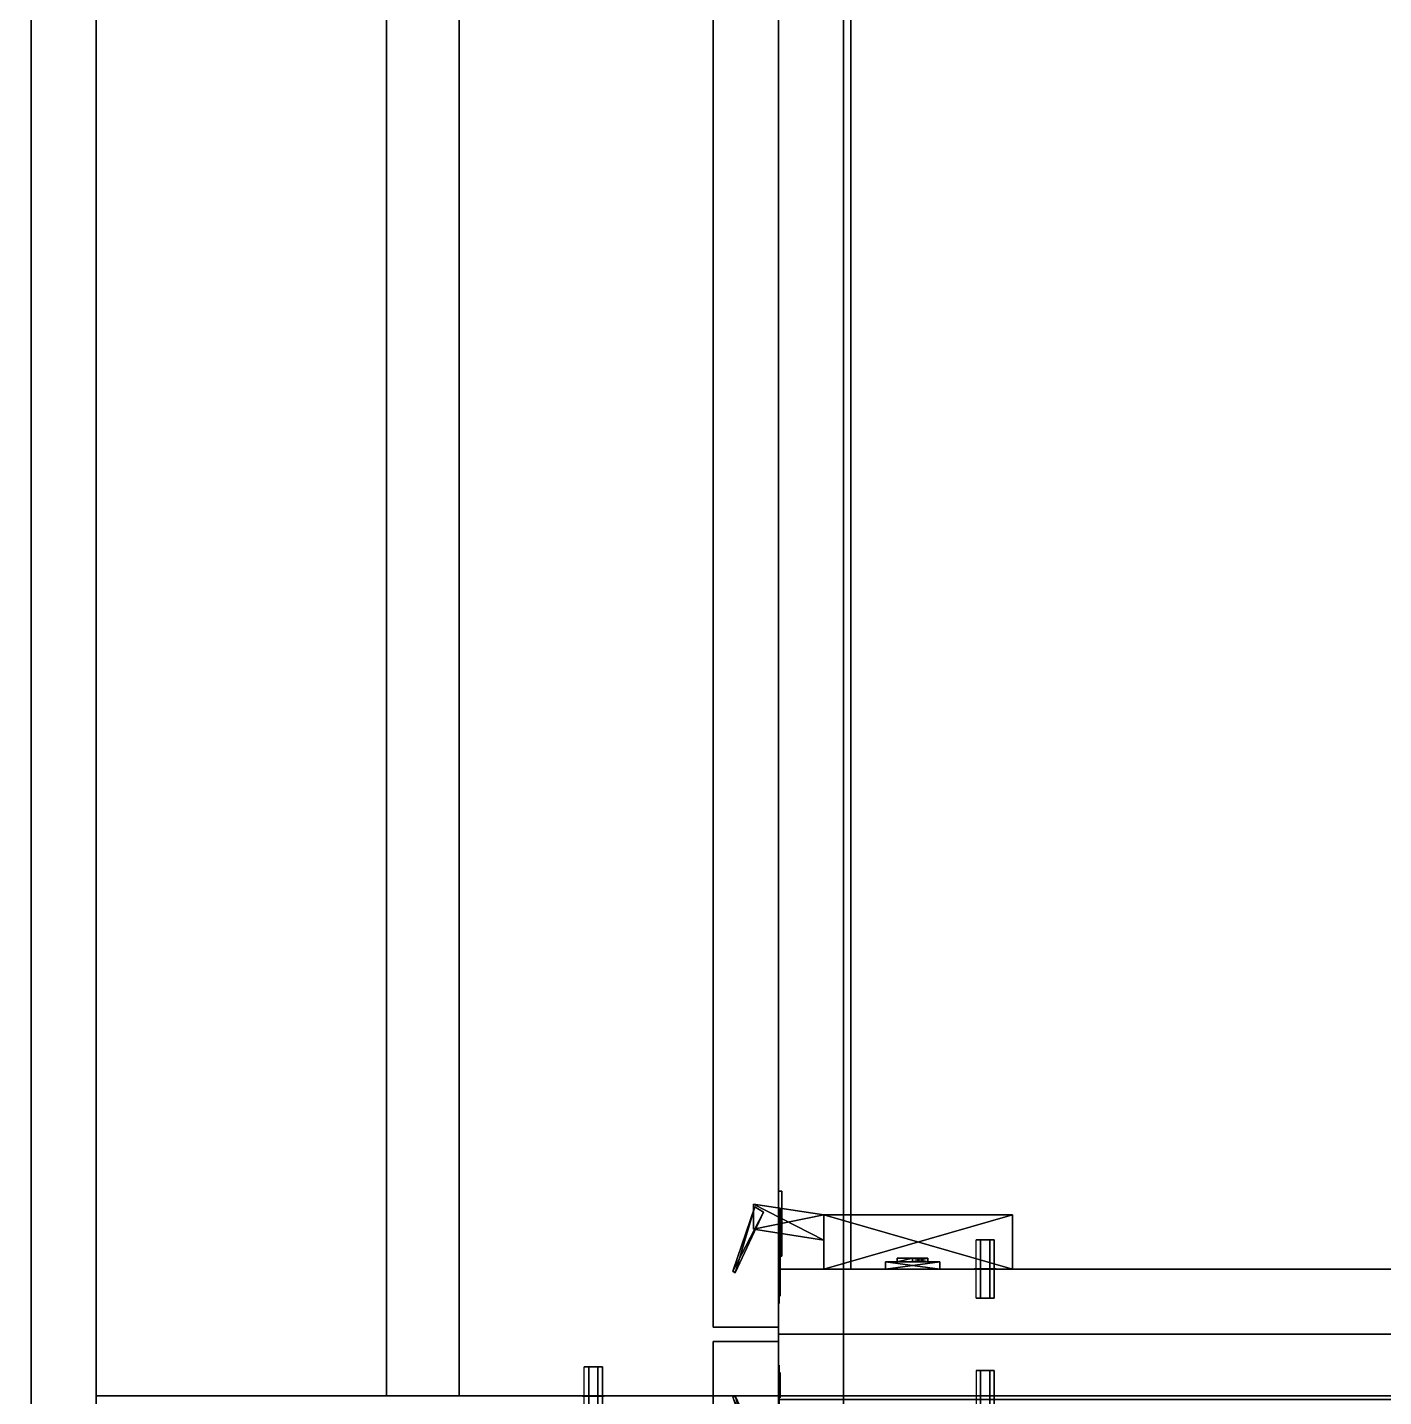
# Model space of a CAD drawing. Extents: x 0 to 4068, y -150 to 4325.
# Drawn here: x 1596 to 1969.8, y 3030.3 to 3407.7 of the extents above; entities that cross this region are included whole.
import ezdxf

# ---------------------------------------------------------------- set-up
doc = ezdxf.new("R2010")
doc.units = 0
for name, color, linetype in [('LAYER0', 7, 'CONTINUOUS'), ('LAYER630', 7, 'CONTINUOUS'), ('LAYER633', 7, 'CONTINUOUS'), ('LAYER643', 7, 'CONTINUOUS'), ('LAYER650', 253, 'CONTINUOUS'), ('LAYER651', 7, 'CONTINUOUS'), ('LAYER654', 254, 'CONTINUOUS'), ('LAYER668', 253, 'CONTINUOUS'), ('LAYER687', 254, 'CONTINUOUS'), ('LAYER691', 28, 'CONTINUOUS'), ('LAYER692', 253, 'CONTINUOUS'), ('LAYER693', 28, 'CONTINUOUS'), ('LAYER694', 253, 'CONTINUOUS'), ('LAYER695', 253, 'CONTINUOUS'), ('LAYER710', 7, 'CONTINUOUS'), ('LAYER711', 253, 'CONTINUOUS'), ('LAYER714', 253, 'CONTINUOUS'), ('LAYER723', 7, 'CONTINUOUS'), ('LAYER726', 254, 'CONTINUOUS'), ('LAYER733', 28, 'CONTINUOUS'), ('LAYER734', 253, 'CONTINUOUS'), ('LAYER735', 28, 'CONTINUOUS'), ('LAYER736', 253, 'CONTINUOUS'), ('LAYER737', 253, 'CONTINUOUS'), ('LAYER785', 253, 'CONTINUOUS'), ('LAYER821', 19, 'CONTINUOUS')]:
    doc.layers.add(name, color=color, linetype=linetype)

msp = doc.modelspace()

# ---------------------------------------------------------------- linework, layer by layer
at = {"layer": 'LAYER0', "invisible_edges": 1}
for points in [[(4068, 4325, -5), (0, -150, -5), (0, 4325, -5), (4068, 4325, -5)], [(0, -150, -5), (4068, 4325, -5), (4068, -150, -5), (0, -150, -5)], [(4068, -150), (0, 4325), (0, -150), (4068, -150)], [(0, 4325), (4068, -150), (4068, 4325), (0, 4325)]]:
    msp.add_3dface(points, dxfattribs=at)
at = {"layer": 'LAYER630', "invisible_edges": 1}
for points in [[(2133, 3030.5, 149), (1615, 4107, 149), (2133, 4107, 149), (2133, 3030.5, 149)], [(1615, 4107, 149), (2133, 3030.5, 149), (1615, 3030.5, 149), (1615, 4107, 149)], [(1615, 3030.5, 167), (1615, 4107, 149), (1615, 3030.5, 149), (1615, 3030.5, 167)], [(1615, 4107, 149), (1615, 3030.5, 167), (1615, 4107, 167), (1615, 4107, 149)], [(1615, 3030.5, 167), (2133, 4107, 167), (1615, 4107, 167), (1615, 3030.5, 167)], [(2133, 4107, 167), (1615, 3030.5, 167), (2133, 3030.5, 167), (2133, 4107, 167)], [(2133, 3030.5, 149), (1615, 3030.5, 167), (1615, 3030.5, 149), (2133, 3030.5, 149)], [(1615, 3030.5, 167), (2133, 3030.5, 149), (2133, 3030.5, 167), (1615, 3030.5, 167)]]:
    msp.add_3dface(points, dxfattribs=at)
at = {"layer": 'LAYER633', "invisible_edges": 1}
for points in [[(2133, 3030.5, 148), (1615, 3030.5, 868), (2133, 3030.5, 868), (2133, 3030.5, 148)], [(1615, 3030.5, 868), (2133, 3030.5, 148), (1615, 3030.5, 148), (1615, 3030.5, 868)], [(2133, 3030.5, 148), (1615, 3012.5, 148), (1615, 3030.5, 148), (2133, 3030.5, 148)], [(1615, 3012.5, 148), (2133, 3030.5, 148), (2133, 3012.5, 148), (1615, 3012.5, 148)], [(1615, 3012.5, 148), (1615, 3030.5, 868), (1615, 3030.5, 148), (1615, 3012.5, 148)], [(1615, 3030.5, 868), (1615, 3012.5, 148), (1615, 3012.5, 868), (1615, 3030.5, 868)], [(2133, 3012.5, 868), (1615, 3030.5, 868), (1615, 3012.5, 868), (2133, 3012.5, 868)], [(1615, 3030.5, 868), (2133, 3012.5, 868), (2133, 3030.5, 868), (1615, 3030.5, 868)]]:
    msp.add_3dface(points, dxfattribs=at)
at = {"layer": 'LAYER643', "invisible_edges": 1}
for points in [[(1695, 3030.5, 849.5), (1615, 4107, 849.5), (1695, 4107, 849.5), (1695, 3030.5, 849.5)], [(1615, 4107, 849.5), (1695, 3030.5, 849.5), (1615, 3030.5, 849.5), (1615, 4107, 849.5)], [(1615, 3030.5, 867.5), (1615, 4107, 849.5), (1615, 3030.5, 849.5), (1615, 3030.5, 867.5)], [(1615, 4107, 849.5), (1615, 3030.5, 867.5), (1615, 4107, 867.5), (1615, 4107, 849.5)], [(1615, 3030.5, 867.5), (1695, 4107, 867.5), (1615, 4107, 867.5), (1615, 3030.5, 867.5)], [(1695, 4107, 867.5), (1615, 3030.5, 867.5), (1695, 3030.5, 867.5), (1695, 4107, 867.5)], [(1695, 4107, 867.5), (1695, 3030.5, 849.5), (1695, 4107, 849.5), (1695, 4107, 867.5)], [(1695, 3030.5, 849.5), (1695, 4107, 867.5), (1695, 3030.5, 867.5), (1695, 3030.5, 849.5)], [(1695, 3030.5, 849.5), (1615, 3030.5, 867.5), (1615, 3030.5, 849.5), (1695, 3030.5, 849.5)], [(1615, 3030.5, 867.5), (1695, 3030.5, 849.5), (1695, 3030.5, 867.5), (1615, 3030.5, 867.5)]]:
    msp.add_3dface(points, dxfattribs=at)
at = {"layer": 'LAYER650', "invisible_edges": 1}
for points in [[(1615, 3014.5, 151), (1597, 3453, 151), (1615, 3453, 151), (1615, 3014.5, 151)], [(1597, 3453, 151), (1615, 3014.5, 151), (1597, 3014.5, 151), (1597, 3453, 151)], [(1597, 3014.5, 865), (1615, 3453, 865), (1597, 3453, 865), (1597, 3014.5, 865)], [(1615, 3453, 865), (1597, 3014.5, 865), (1615, 3014.5, 865), (1615, 3453, 865)], [(1597, 3453, 151), (1597, 3014.5, 865), (1597, 3453, 865), (1597, 3453, 151)], [(1597, 3014.5, 865), (1597, 3453, 151), (1597, 3014.5, 151), (1597, 3014.5, 865)], [(1615, 3014.5, 151), (1615, 3453, 865), (1615, 3014.5, 865), (1615, 3014.5, 151)], [(1615, 3453, 865), (1615, 3014.5, 151), (1615, 3453, 151), (1615, 3453, 865)]]:
    msp.add_3dface(points, dxfattribs=at)
at = {"layer": 'LAYER651', "invisible_edges": 1}
for points in [[(2108.4, 3030.5, 499), (1715, 4107, 499), (2108.4, 4107, 499), (2108.4, 3030.5, 499)], [(1715, 4107, 499), (2108.4, 3030.5, 499), (1715, 3030.5, 499), (1715, 4107, 499)], [(1715, 3030.5, 517), (1715, 4107, 499), (1715, 3030.5, 499), (1715, 3030.5, 517)], [(1715, 4107, 499), (1715, 3030.5, 517), (1715, 4107, 517), (1715, 4107, 499)], [(1715, 3030.5, 517), (2108.4, 4107, 517), (1715, 4107, 517), (1715, 3030.5, 517)], [(2108.4, 4107, 517), (1715, 3030.5, 517), (2108.4, 3030.5, 517), (2108.4, 4107, 517)], [(2108.4, 3030.5, 499), (1715, 3030.5, 517), (1715, 3030.5, 499), (2108.4, 3030.5, 499)], [(1715, 3030.5, 517), (2108.4, 3030.5, 499), (2108.4, 3030.5, 517), (1715, 3030.5, 517)]]:
    msp.add_3dface(points, dxfattribs=at)
at = {"layer": 'LAYER654'}
for points in [[(1749.5, 3038.5, 496.5), (1754.5, 3038.5, 496.5), (1753.25, 3038.5, 498.665), (1750.75, 3038.5, 498.665)], [(1749.5, 3038.5, 496.5), (1750.75, 3038.5, 494.3349), (1753.25, 3038.5, 494.3349), (1754.5, 3038.5, 496.5)], [(1755, 3030.55, 496.5), (1749, 3030.55, 496.5), (1750.5, 3030.55, 499.0981), (1753.5, 3030.55, 499.0981)], [(1755, 3030.55, 496.5), (1749, 3030.55, 496.5), (1750.5, 3030.55, 493.9019), (1753.5, 3030.55, 493.9019)], [(1755, 3030.45, 496.5), (1749, 3030.45, 496.5), (1750.5, 3030.45, 499.0981), (1753.5, 3030.45, 499.0981)], [(1755, 3030.45, 496.5), (1749, 3030.45, 496.5), (1750.5, 3030.45, 493.9019), (1753.5, 3030.45, 493.9019)]]:
    msp.add_3dface(points, dxfattribs=at)
at = {"layer": 'LAYER668', "invisible_edges": 1}
for points in [[(2153, 3047.5, 1700), (1803, 3029.5, 1700), (1803, 3047.5, 1700), (2153, 3047.5, 1700)], [(1803, 3029.5, 1700), (2153, 3047.5, 1700), (2153, 3029.5, 1700), (1803, 3029.5, 1700)], [(1803, 3047.5, 2360), (1803, 3029.5, 1700), (1803, 3029.5, 2360), (1803, 3047.5, 2360)], [(1803, 3029.5, 1700), (1803, 3047.5, 2360), (1803, 3047.5, 1700), (1803, 3029.5, 1700)], [(2153, 3029.5, 2360), (1803, 3047.5, 2360), (1803, 3029.5, 2360), (2153, 3029.5, 2360)], [(1803, 3047.5, 2360), (2153, 3029.5, 2360), (2153, 3047.5, 2360), (1803, 3047.5, 2360)], [(1803, 3047.5, 2360), (2153, 3047.5, 1700), (1803, 3047.5, 1700), (1803, 3047.5, 2360)], [(2153, 3047.5, 1700), (1803, 3047.5, 2360), (2153, 3047.5, 2360), (2153, 3047.5, 1700)]]:
    msp.add_3dface(points, dxfattribs=at)
at = {"layer": 'LAYER687'}
for points in [[(1857.5, 3037.5, 2018.5), (1862.5, 3037.5, 2018.5), (1861.25, 3037.5, 2020.665), (1858.75, 3037.5, 2020.665)], [(1857.5, 3037.5, 2018.5), (1858.75, 3037.5, 2016.335), (1861.25, 3037.5, 2016.335), (1862.5, 3037.5, 2018.5)]]:
    msp.add_3dface(points, dxfattribs=at)
at = {"layer": 'LAYER691'}
for points, invisible_edges in [([(1803.25, 3038.01, 1798.025), (1803.25, 3039, 1803), (1803.25, 3037, 1803), (1803.25, 3037, 1797.5)], 10), ([(1803.25, 3039, 1803), (1803.25, 3038.01, 1807.975), (1803.25, 3037, 1808.5), (1803.25, 3037, 1803)], 10), ([(1803.25, 3035.192, 1793.808), (1803.25, 3038.01, 1798.025), (1803.25, 3037, 1797.5), (1803.25, 3033.5, 1797.5)], 10), ([(1803.25, 3038.01, 1807.975), (1803.25, 3035.192, 1812.192), (1803.25, 3033.5, 1808.5), (1803.25, 3037, 1808.5)], 10), ([(1803.25, 3030.975, 1790.99), (1803.25, 3035.192, 1793.808), (1803.25, 3033.5, 1797.5), (1803.25, 3030, 1797.5)], 10), ([(1803.25, 3035.192, 1812.192), (1803.25, 3030.975, 1815.01), (1803.25, 3030, 1808.5), (1803.25, 3033.5, 1808.5)], 10), ([(1803.5, 3037, 1808.5), (1803.5, 3037, 1797.5), (1803.5, 3030, 1797.5), (1803.5, 3030.209, 1808.317)], 4), ([(1803.25, 3026, 1790), (1803.25, 3030.975, 1790.99), (1803.25, 3030, 1797.5), (1803.25, 3026, 1794)], 2), ([(1803.25, 3030.975, 1815.01), (1803.25, 3026, 1816), (1803.25, 3026, 1812), (1803.25, 3030, 1808.5)], 8)]:
    msp.add_3dface(points, dxfattribs=dict(at, invisible_edges=invisible_edges))
at = {"layer": 'LAYER692'}
for points in [[(1798.925, 3013.808, 1797.348), (1790.5, 3030.091, 1797.348), (1791.077, 3030.582, 1797.348), (1798.925, 3013.808, 1797.348)], [(1790.5, 3030.091, 1808.652), (1796.544, 3012.318, 1808.652), (1791.077, 3030.582, 1808.652), (1790.5, 3030.091, 1808.652)], [(1791.077, 3030.582, 1808.652), (1796.544, 3012.318, 1808.652), (1798.925, 3013.808, 1808.652), (1791.077, 3030.582, 1808.652)]]:
    msp.add_3dface(points, dxfattribs=at)
at = {"layer": 'LAYER693'}
for points, invisible_edges in [([(1803.25, 3038.01, 2252.025), (1803.25, 3039, 2257), (1803.25, 3037, 2257), (1803.25, 3037, 2251.5)], 10), ([(1803.25, 3039, 2257), (1803.25, 3038.01, 2261.975), (1803.25, 3037, 2262.5), (1803.25, 3037, 2257)], 10), ([(1803.25, 3035.192, 2247.808), (1803.25, 3038.01, 2252.025), (1803.25, 3037, 2251.5), (1803.25, 3033.5, 2251.5)], 10), ([(1803.25, 3038.01, 2261.975), (1803.25, 3035.192, 2266.192), (1803.25, 3033.5, 2262.5), (1803.25, 3037, 2262.5)], 10), ([(1803.25, 3030.975, 2244.99), (1803.25, 3035.192, 2247.808), (1803.25, 3033.5, 2251.5), (1803.25, 3030, 2251.5)], 10), ([(1803.25, 3035.192, 2266.192), (1803.25, 3030.975, 2269.01), (1803.25, 3030, 2262.5), (1803.25, 3033.5, 2262.5)], 10), ([(1803.5, 3037, 2262.5), (1803.5, 3037, 2251.5), (1803.5, 3030, 2251.5), (1803.5, 3030.209, 2262.317)], 4), ([(1803.25, 3026, 2244), (1803.25, 3030.975, 2244.99), (1803.25, 3030, 2251.5), (1803.25, 3026, 2248)], 2), ([(1803.25, 3030.975, 2269.01), (1803.25, 3026, 2270), (1803.25, 3026, 2266), (1803.25, 3030, 2262.5)], 8)]:
    msp.add_3dface(points, dxfattribs=dict(at, invisible_edges=invisible_edges))
at = {"layer": 'LAYER694'}
for points in [[(1798.925, 3013.808, 2251.348), (1790.5, 3030.091, 2251.348), (1791.077, 3030.582, 2251.348), (1798.925, 3013.808, 2251.348)], [(1790.5, 3030.091, 2262.652), (1796.544, 3012.318, 2262.652), (1791.077, 3030.582, 2262.652), (1790.5, 3030.091, 2262.652)], [(1791.077, 3030.582, 2262.652), (1796.544, 3012.318, 2262.652), (1798.925, 3013.808, 2262.652), (1791.077, 3030.582, 2262.652)]]:
    msp.add_3dface(points, dxfattribs=at)
at = {"layer": 'LAYER695', "invisible_edges": 1}
for points in [[(1803, 2624, 1703), (1785, 3045.5, 1703), (1803, 3045.5, 1703), (1803, 2624, 1703)], [(1785, 3045.5, 1703), (1803, 2624, 1703), (1785, 2624, 1703), (1785, 3045.5, 1703)], [(1785, 3045.5, 1703), (1803, 3045.5, 2357), (1803, 3045.5, 1703), (1785, 3045.5, 1703)], [(1803, 3045.5, 2357), (1785, 3045.5, 1703), (1785, 3045.5, 2357), (1803, 3045.5, 2357)], [(1785, 2624, 2357), (1803, 3045.5, 2357), (1785, 3045.5, 2357), (1785, 2624, 2357)], [(1803, 3045.5, 2357), (1785, 2624, 2357), (1803, 2624, 2357), (1803, 3045.5, 2357)], [(1785, 3045.5, 1703), (1785, 2624, 2357), (1785, 3045.5, 2357), (1785, 3045.5, 1703)], [(1785, 2624, 2357), (1785, 3045.5, 1703), (1785, 2624, 1703), (1785, 2624, 2357)], [(1803, 2624, 1703), (1803, 3045.5, 2357), (1803, 2624, 2357), (1803, 2624, 1703)], [(1803, 3045.5, 2357), (1803, 2624, 1703), (1803, 3045.5, 1703), (1803, 3045.5, 2357)]]:
    msp.add_3dface(points, dxfattribs=at)
at = {"layer": 'LAYER710', "invisible_edges": 1}
for points in [[(2153, 3779.5, 2359), (1803, 3065.5, 2359), (2153, 3065.5, 2359), (2153, 3779.5, 2359)], [(1803, 3065.5, 2359), (2153, 3779.5, 2359), (1803, 3779.5, 2359), (1803, 3065.5, 2359)], [(1803, 3779.5, 2341), (1803, 3065.5, 2359), (1803, 3779.5, 2359), (1803, 3779.5, 2341)], [(1803, 3065.5, 2359), (1803, 3779.5, 2341), (1803, 3065.5, 2341), (1803, 3065.5, 2359)], [(1803, 3779.5, 2341), (2153, 3065.5, 2341), (1803, 3065.5, 2341), (1803, 3779.5, 2341)], [(2153, 3065.5, 2341), (1803, 3779.5, 2341), (2153, 3779.5, 2341), (2153, 3065.5, 2341)], [(2153, 3065.5, 2341), (1803, 3065.5, 2359), (1803, 3065.5, 2341), (2153, 3065.5, 2341)], [(1803, 3065.5, 2359), (2153, 3065.5, 2341), (2153, 3065.5, 2359), (1803, 3065.5, 2359)]]:
    msp.add_3dface(points, dxfattribs=at)
at = {"layer": 'LAYER711', "invisible_edges": 1}
for points in [[(2153, 3065.5, 1701), (1803, 3779.5, 1701), (2153, 3779.5, 1701), (2153, 3065.5, 1701)], [(1803, 3779.5, 1701), (2153, 3065.5, 1701), (1803, 3065.5, 1701), (1803, 3779.5, 1701)], [(1803, 3065.5, 1719), (1803, 3779.5, 1701), (1803, 3065.5, 1701), (1803, 3065.5, 1719)], [(1803, 3779.5, 1701), (1803, 3065.5, 1719), (1803, 3779.5, 1719), (1803, 3779.5, 1701)], [(1803, 3065.5, 1719), (2153, 3779.5, 1719), (1803, 3779.5, 1719), (1803, 3065.5, 1719)], [(2153, 3779.5, 1719), (1803, 3065.5, 1719), (2153, 3065.5, 1719), (2153, 3779.5, 1719)], [(2153, 3065.5, 1701), (1803, 3065.5, 1719), (1803, 3065.5, 1701), (2153, 3065.5, 1701)], [(1803, 3065.5, 1719), (2153, 3065.5, 1701), (2153, 3065.5, 1719), (1803, 3065.5, 1719)]]:
    msp.add_3dface(points, dxfattribs=at)
at = {"layer": 'LAYER714', "invisible_edges": 1}
for points in [[(2153, 3065.5, 1700), (1803, 3065.5, 2360), (2153, 3065.5, 2360), (2153, 3065.5, 1700)], [(1803, 3065.5, 2360), (2153, 3065.5, 1700), (1803, 3065.5, 1700), (1803, 3065.5, 2360)], [(2153, 3065.5, 1700), (1803, 3047.5, 1700), (1803, 3065.5, 1700), (2153, 3065.5, 1700)], [(1803, 3047.5, 1700), (2153, 3065.5, 1700), (2153, 3047.5, 1700), (1803, 3047.5, 1700)], [(1803, 3047.5, 1700), (1803, 3065.5, 2360), (1803, 3065.5, 1700), (1803, 3047.5, 1700)], [(1803, 3065.5, 2360), (1803, 3047.5, 1700), (1803, 3047.5, 2360), (1803, 3065.5, 2360)], [(2153, 3047.5, 2360), (1803, 3065.5, 2360), (1803, 3047.5, 2360), (2153, 3047.5, 2360)], [(1803, 3065.5, 2360), (2153, 3047.5, 2360), (2153, 3065.5, 2360), (1803, 3065.5, 2360)], [(1803, 3047.5, 1700), (2153, 3047.5, 2360), (1803, 3047.5, 2360), (1803, 3047.5, 1700)], [(2153, 3047.5, 2360), (1803, 3047.5, 1700), (2153, 3047.5, 1700), (2153, 3047.5, 2360)]]:
    msp.add_3dface(points, dxfattribs=at)
at = {"layer": 'LAYER723', "invisible_edges": 1}
for points in [[(2128.4, 3065.5, 2021), (1823, 3779.5, 2021), (2128.4, 3779.5, 2021), (2128.4, 3065.5, 2021)], [(1823, 3779.5, 2021), (2128.4, 3065.5, 2021), (1823, 3065.5, 2021), (1823, 3779.5, 2021)], [(1823, 3065.5, 2039), (1823, 3779.5, 2021), (1823, 3065.5, 2021), (1823, 3065.5, 2039)], [(1823, 3779.5, 2021), (1823, 3065.5, 2039), (1823, 3779.5, 2039), (1823, 3779.5, 2021)], [(1823, 3065.5, 2039), (2128.4, 3779.5, 2039), (1823, 3779.5, 2039), (1823, 3065.5, 2039)], [(2128.4, 3779.5, 2039), (1823, 3065.5, 2039), (2128.4, 3065.5, 2039), (2128.4, 3779.5, 2039)], [(2128.4, 3065.5, 2021), (1823, 3065.5, 2039), (1823, 3065.5, 2021), (2128.4, 3065.5, 2021)], [(1823, 3065.5, 2039), (2128.4, 3065.5, 2021), (2128.4, 3065.5, 2039), (1823, 3065.5, 2039)]]:
    msp.add_3dface(points, dxfattribs=at)
at = {"layer": 'LAYER726'}
for points in [[(1857.5, 3073.5, 2018.5), (1862.5, 3073.5, 2018.5), (1861.25, 3073.5, 2020.665), (1858.75, 3073.5, 2020.665)], [(1857.5, 3073.5, 2018.5), (1858.75, 3073.5, 2016.335), (1861.25, 3073.5, 2016.335), (1862.5, 3073.5, 2018.5)], [(1863, 3065.55, 2018.5), (1857, 3065.55, 2018.5), (1858.5, 3065.55, 2021.098), (1861.5, 3065.55, 2021.098)], [(1863, 3065.55, 2018.5), (1857, 3065.55, 2018.5), (1858.5, 3065.55, 2015.902), (1861.5, 3065.55, 2015.902)], [(1863, 3065.45, 2018.5), (1857, 3065.45, 2018.5), (1858.5, 3065.45, 2021.098), (1861.5, 3065.45, 2021.098)], [(1863, 3065.45, 2018.5), (1857, 3065.45, 2018.5), (1858.5, 3065.45, 2015.902), (1861.5, 3065.45, 2015.902)], [(1857.5, 3057.5, 2018.5), (1862.5, 3057.5, 2018.5), (1861.25, 3057.5, 2020.665), (1858.75, 3057.5, 2020.665)], [(1857.5, 3057.5, 2018.5), (1858.75, 3057.5, 2016.335), (1861.25, 3057.5, 2016.335), (1862.5, 3057.5, 2018.5)]]:
    msp.add_3dface(points, dxfattribs=at)
at = {"layer": 'LAYER733'}
for points in [[(1804, 3087, 1824), (1803, 3087, 1824), (1804, 3087, 1824)], [(1804, 3069, 1782), (1803, 3069, 1782), (1803, 3087, 1782), (1804, 3087, 1782)], [(1803, 3087, 1782), (1803, 3087, 1824), (1804, 3087, 1824), (1804, 3087, 1782)], [(1804, 3069, 1824), (1803, 3069, 1824), (1803, 3087, 1824), (1804, 3087, 1824)], [(1803, 3087, 1782), (1803, 3069, 1782), (1803, 3069, 1824), (1803, 3087, 1824)], [(1804, 3087, 1782), (1804, 3069, 1782), (1804, 3069, 1782), (1804, 3087, 1782)], [(1804, 3087, 1824), (1804, 3069, 1824), (1804, 3069, 1824), (1804, 3087, 1824)], [(1803, 3082, 1794), (1803, 3082, 1812), (1803, 3082, 1794)], [(1804, 3082, 1794), (1803, 3082, 1794), (1803, 3082, 1812), (1804, 3082, 1812)], [(1804, 3082, 1794), (1803, 3082, 1794), (1803, 3069, 1794), (1804, 3069, 1794)], [(1804, 3082, 1812), (1803, 3082, 1812), (1803, 3069, 1812), (1804, 3069, 1812)], [(1803, 3069, 1794), (1803, 3069, 1782), (1803, 3069, 1794)], [(1803, 3069, 1812), (1803, 3069, 1824), (1803, 3069, 1812)], [(1804, 3069, 1794), (1803, 3069, 1794), (1803, 3069, 1782), (1804, 3069, 1782)], [(1804, 3069, 1812), (1803, 3069, 1812), (1803, 3069, 1824), (1804, 3069, 1824)]]:
    msp.add_3dface(points, dxfattribs=at)
for points, invisible_edges in [([(1804, 3087, 1824), (1804, 3087, 1782), (1804, 3082, 1794), (1804, 3082, 1812)], 10), ([(1804, 3087, 1782), (1804, 3082, 1794), (1804, 3069, 1794), (1804, 3069, 1782)], 1), ([(1804, 3087, 1824), (1804, 3082, 1812), (1804, 3069, 1812), (1804, 3069, 1824)], 1), ([(1803.5, 3069, 1812), (1803.5, 3069, 1794), (1803.5, 3082, 1794), (1803.5, 3082, 1812)], 1), ([(1803.25, 3069, 1790), (1803.25, 3064.025, 1790.99), (1803.25, 3065, 1797.5), (1803.25, 3069, 1794)], 2), ([(1803.25, 3064.025, 1815.01), (1803.25, 3069, 1816), (1803.25, 3069, 1812), (1803.25, 3065, 1808.5)], 8), ([(1803.5, 3064.791, 1808.317), (1803.5, 3065, 1797.5), (1803.5, 3069, 1794), (1803.5, 3069, 1812)], 5), ([(1803.25, 3064.025, 1790.99), (1803.25, 3059.808, 1793.808), (1803.25, 3061.5, 1797.5), (1803.25, 3065, 1797.5)], 10), ([(1803.25, 3059.808, 1812.192), (1803.25, 3064.025, 1815.01), (1803.25, 3065, 1808.5), (1803.25, 3061.5, 1808.5)], 10), ([(1803.5, 3058, 1808.5), (1803.5, 3058, 1797.5), (1803.5, 3065, 1797.5), (1803.5, 3064.791, 1808.317)], 4), ([(1803.25, 3059.808, 1793.808), (1803.25, 3056.99, 1798.025), (1803.25, 3058, 1797.5), (1803.25, 3061.5, 1797.5)], 10), ([(1803.25, 3056.99, 1807.975), (1803.25, 3059.808, 1812.192), (1803.25, 3061.5, 1808.5), (1803.25, 3058, 1808.5)], 10), ([(1803.25, 3056.99, 1798.025), (1803.25, 3056, 1803), (1803.25, 3058, 1803), (1803.25, 3058, 1797.5)], 10), ([(1803.25, 3056, 1803), (1803.25, 3056.99, 1807.975), (1803.25, 3058, 1808.5), (1803.25, 3058, 1803)], 10)]:
    msp.add_3dface(points, dxfattribs=dict(at, invisible_edges=invisible_edges))
at = {"layer": 'LAYER734'}
for points in [[(1798.925, 3081.192, 1797.348), (1790.5, 3064.909, 1797.348), (1796.544, 3082.682, 1797.348), (1798.925, 3081.192, 1797.348)], [(1791.077, 3064.418, 1808.652), (1796.544, 3082.682, 1808.652), (1790.5, 3064.909, 1808.652), (1791.077, 3064.418, 1808.652)], [(1790.5, 3064.909, 1797.348), (1790.5, 3064.909, 1808.652), (1796.544, 3082.682, 1797.348), (1790.5, 3064.909, 1797.348)], [(1796.544, 3082.682, 1797.348), (1790.5, 3064.909, 1808.652), (1796.544, 3082.682, 1808.652), (1796.544, 3082.682, 1797.348)], [(1791.077, 3064.418, 1797.348), (1790.5, 3064.909, 1797.348), (1798.925, 3081.192, 1797.348), (1791.077, 3064.418, 1797.348)], [(1798.925, 3081.192, 1808.652), (1796.544, 3082.682, 1808.652), (1791.077, 3064.418, 1808.652), (1798.925, 3081.192, 1808.652)], [(1796.135, 3076.442, 1796.217), (1796.135, 3083.406, 1796.217), (1815.5, 3073.458, 1796.217), (1796.135, 3076.442, 1796.217)], [(1815.5, 3073.458, 1796.217), (1796.135, 3083.406, 1796.217), (1815.5, 3080.421, 1796.217), (1815.5, 3073.458, 1796.217)], [(1796.135, 3076.442, 1809.783), (1815.5, 3080.421, 1809.783), (1796.135, 3083.406, 1809.783), (1796.135, 3076.442, 1809.783)], [(1796.135, 3083.406, 1796.217), (1796.135, 3083.406, 1809.783), (1815.5, 3080.421, 1796.217), (1796.135, 3083.406, 1796.217)], [(1815.5, 3080.421, 1796.217), (1796.135, 3083.406, 1809.783), (1815.5, 3080.421, 1809.783), (1815.5, 3080.421, 1796.217)], [(1815.5, 3073.458, 1809.783), (1815.5, 3080.421, 1809.783), (1796.135, 3076.442, 1809.783), (1815.5, 3073.458, 1809.783)], [(1815.5, 3065.5, 1796.217), (1815.5, 3080.421, 1796.217), (1867.5, 3065.5, 1796.217), (1815.5, 3065.5, 1796.217)], [(1867.5, 3065.5, 1796.217), (1815.5, 3080.421, 1796.217), (1867.5, 3080.421, 1796.217), (1867.5, 3065.5, 1796.217)], [(1867.5, 3065.5, 1809.783), (1867.5, 3080.421, 1809.783), (1815.5, 3065.5, 1809.783), (1867.5, 3065.5, 1809.783)], [(1815.5, 3065.5, 1809.783), (1867.5, 3080.421, 1809.783), (1815.5, 3080.421, 1809.783), (1815.5, 3065.5, 1809.783)], [(1815.5, 3080.421, 1796.217), (1815.5, 3080.421, 1809.783), (1867.5, 3080.421, 1796.217), (1815.5, 3080.421, 1796.217)], [(1867.5, 3080.421, 1796.217), (1815.5, 3080.421, 1809.783), (1867.5, 3080.421, 1809.783), (1867.5, 3080.421, 1796.217)], [(1867.5, 3065.5, 1796.217), (1867.5, 3080.421, 1796.217), (1867.5, 3065.5, 1809.783), (1867.5, 3065.5, 1796.217)], [(1867.5, 3065.5, 1809.783), (1867.5, 3080.421, 1796.217), (1867.5, 3080.421, 1809.783), (1867.5, 3065.5, 1809.783)], [(1835.757, 3068.484, 1821.087), (1840, 3068.484, 1816.291), (1835.757, 3067.49, 1821.087), (1835.757, 3068.484, 1821.087)], [(1835.757, 3067.49, 1821.087), (1840, 3068.484, 1816.291), (1840, 3067.49, 1816.291), (1835.757, 3067.49, 1821.087)], [(1840, 3067.49, 1825.883), (1840, 3068.484, 1825.883), (1835.757, 3067.49, 1821.087), (1840, 3067.49, 1825.883)], [(1835.757, 3067.49, 1821.087), (1840, 3068.484, 1825.883), (1835.757, 3068.484, 1821.087), (1835.757, 3067.49, 1821.087)], [(1840, 3068.484, 1825.883), (1844.243, 3068.484, 1821.087), (1835.757, 3068.484, 1821.087), (1840, 3068.484, 1825.883)], [(1835.757, 3068.484, 1821.087), (1844.243, 3068.484, 1821.087), (1840, 3068.484, 1816.291), (1835.757, 3068.484, 1821.087)], [(1835.757, 3068.484, 1784.913), (1840, 3068.484, 1780.117), (1835.757, 3067.49, 1784.913), (1835.757, 3068.484, 1784.913)], [(1835.757, 3067.49, 1784.913), (1840, 3068.484, 1780.117), (1840, 3067.49, 1780.117), (1835.757, 3067.49, 1784.913)], [(1840, 3067.49, 1789.709), (1840, 3068.484, 1789.709), (1835.757, 3067.49, 1784.913), (1840, 3067.49, 1789.709)], [(1835.757, 3067.49, 1784.913), (1840, 3068.484, 1789.709), (1835.757, 3068.484, 1784.913), (1835.757, 3067.49, 1784.913)], [(1840, 3068.484, 1789.709), (1844.243, 3068.484, 1784.913), (1835.757, 3068.484, 1784.913), (1840, 3068.484, 1789.709)], [(1835.757, 3068.484, 1784.913), (1844.243, 3068.484, 1784.913), (1840, 3068.484, 1780.117), (1835.757, 3068.484, 1784.913)], [(1840, 3068.484, 1816.291), (1844.243, 3068.484, 1821.087), (1840, 3067.49, 1816.291), (1840, 3068.484, 1816.291)], [(1840, 3067.49, 1816.291), (1844.243, 3068.484, 1821.087), (1844.243, 3067.49, 1821.087), (1840, 3067.49, 1816.291)], [(1844.243, 3068.484, 1821.087), (1840, 3068.484, 1825.883), (1844.243, 3067.49, 1821.087), (1844.243, 3068.484, 1821.087)], [(1844.243, 3067.49, 1821.087), (1840, 3068.484, 1825.883), (1840, 3067.49, 1825.883), (1844.243, 3067.49, 1821.087)], [(1840, 3068.484, 1780.117), (1844.243, 3068.484, 1784.913), (1840, 3067.49, 1780.117), (1840, 3068.484, 1780.117)], [(1840, 3067.49, 1780.117), (1844.243, 3068.484, 1784.913), (1844.243, 3067.49, 1784.913), (1840, 3067.49, 1780.117)], [(1844.243, 3068.484, 1784.913), (1840, 3068.484, 1789.709), (1844.243, 3067.49, 1784.913), (1844.243, 3068.484, 1784.913)], [(1844.243, 3067.49, 1784.913), (1840, 3068.484, 1789.709), (1840, 3067.49, 1789.709), (1844.243, 3067.49, 1784.913)], [(1832.5, 3067.49, 1829), (1832.5, 3065.5, 1829), (1847.5, 3065.5, 1829), (1832.5, 3067.49, 1829)], [(1832.5, 3067.49, 1829), (1847.5, 3065.5, 1829), (1847.5, 3067.49, 1829), (1832.5, 3067.49, 1829)], [(1847.5, 3067.49, 1777), (1847.5, 3065.5, 1777), (1832.5, 3065.5, 1777), (1847.5, 3067.49, 1777)], [(1847.5, 3067.49, 1777), (1832.5, 3065.5, 1777), (1832.5, 3067.49, 1777), (1847.5, 3067.49, 1777)], [(1832.5, 3065.5, 1777), (1832.5, 3065.5, 1829), (1832.5, 3067.49, 1829), (1832.5, 3065.5, 1777)], [(1832.5, 3065.5, 1777), (1832.5, 3067.49, 1829), (1832.5, 3067.49, 1777), (1832.5, 3065.5, 1777)], [(1832.5, 3067.49, 1777), (1832.5, 3067.49, 1829), (1847.5, 3067.49, 1829), (1832.5, 3067.49, 1777)], [(1832.5, 3067.49, 1777), (1847.5, 3067.49, 1829), (1847.5, 3067.49, 1777), (1832.5, 3067.49, 1777)], [(1840, 3067.49, 1825.883), (1840, 3067.49, 1816.291), (1835.757, 3067.49, 1821.087), (1840, 3067.49, 1825.883)], [(1840, 3067.49, 1789.709), (1840, 3067.49, 1780.117), (1835.757, 3067.49, 1784.913), (1840, 3067.49, 1789.709)], [(1840, 3067.49, 1825.883), (1844.243, 3067.49, 1821.087), (1840, 3067.49, 1816.291), (1840, 3067.49, 1825.883)], [(1840, 3067.49, 1789.709), (1844.243, 3067.49, 1784.913), (1840, 3067.49, 1780.117), (1840, 3067.49, 1789.709)], [(1847.5, 3067.49, 1829), (1847.5, 3065.5, 1829), (1847.5, 3065.5, 1777), (1847.5, 3067.49, 1829)], [(1847.5, 3067.49, 1829), (1847.5, 3065.5, 1777), (1847.5, 3067.49, 1777), (1847.5, 3067.49, 1829)]]:
    msp.add_3dface(points, dxfattribs=at)
at = {"layer": 'LAYER735'}
for points in [[(1804, 3087, 2278), (1803, 3087, 2278), (1804, 3087, 2278)], [(1804, 3069, 2236), (1803, 3069, 2236), (1803, 3087, 2236), (1804, 3087, 2236)], [(1803, 3087, 2236), (1803, 3087, 2278), (1804, 3087, 2278), (1804, 3087, 2236)], [(1804, 3069, 2278), (1803, 3069, 2278), (1803, 3087, 2278), (1804, 3087, 2278)], [(1803, 3087, 2236), (1803, 3069, 2236), (1803, 3069, 2278), (1803, 3087, 2278)], [(1804, 3087, 2236), (1804, 3069, 2236), (1804, 3069, 2236), (1804, 3087, 2236)], [(1804, 3087, 2278), (1804, 3069, 2278), (1804, 3069, 2278), (1804, 3087, 2278)], [(1803, 3082, 2248), (1803, 3082, 2266), (1803, 3082, 2248)], [(1804, 3082, 2248), (1803, 3082, 2248), (1803, 3082, 2266), (1804, 3082, 2266)], [(1804, 3082, 2248), (1803, 3082, 2248), (1803, 3069, 2248), (1804, 3069, 2248)], [(1804, 3082, 2266), (1803, 3082, 2266), (1803, 3069, 2266), (1804, 3069, 2266)], [(1803, 3069, 2248), (1803, 3069, 2236), (1803, 3069, 2248)], [(1803, 3069, 2266), (1803, 3069, 2278), (1803, 3069, 2266)], [(1804, 3069, 2248), (1803, 3069, 2248), (1803, 3069, 2236), (1804, 3069, 2236)], [(1804, 3069, 2266), (1803, 3069, 2266), (1803, 3069, 2278), (1804, 3069, 2278)]]:
    msp.add_3dface(points, dxfattribs=at)
for points, invisible_edges in [([(1804, 3087, 2278), (1804, 3087, 2236), (1804, 3082, 2248), (1804, 3082, 2266)], 10), ([(1804, 3087, 2236), (1804, 3082, 2248), (1804, 3069, 2248), (1804, 3069, 2236)], 1), ([(1804, 3087, 2278), (1804, 3082, 2266), (1804, 3069, 2266), (1804, 3069, 2278)], 1), ([(1803.5, 3069, 2266), (1803.5, 3069, 2248), (1803.5, 3082, 2248), (1803.5, 3082, 2266)], 1), ([(1803.25, 3069, 2244), (1803.25, 3064.025, 2244.99), (1803.25, 3065, 2251.5), (1803.25, 3069, 2248)], 2), ([(1803.25, 3064.025, 2269.01), (1803.25, 3069, 2270), (1803.25, 3069, 2266), (1803.25, 3065, 2262.5)], 8), ([(1803.5, 3064.791, 2262.317), (1803.5, 3065, 2251.5), (1803.5, 3069, 2248), (1803.5, 3069, 2266)], 5), ([(1803.25, 3064.025, 2244.99), (1803.25, 3059.808, 2247.808), (1803.25, 3061.5, 2251.5), (1803.25, 3065, 2251.5)], 10), ([(1803.25, 3059.808, 2266.192), (1803.25, 3064.025, 2269.01), (1803.25, 3065, 2262.5), (1803.25, 3061.5, 2262.5)], 10), ([(1803.5, 3058, 2262.5), (1803.5, 3058, 2251.5), (1803.5, 3065, 2251.5), (1803.5, 3064.791, 2262.317)], 4), ([(1803.25, 3059.808, 2247.808), (1803.25, 3056.99, 2252.025), (1803.25, 3058, 2251.5), (1803.25, 3061.5, 2251.5)], 10), ([(1803.25, 3056.99, 2261.975), (1803.25, 3059.808, 2266.192), (1803.25, 3061.5, 2262.5), (1803.25, 3058, 2262.5)], 10), ([(1803.25, 3056.99, 2252.025), (1803.25, 3056, 2257), (1803.25, 3058, 2257), (1803.25, 3058, 2251.5)], 10), ([(1803.25, 3056, 2257), (1803.25, 3056.99, 2261.975), (1803.25, 3058, 2262.5), (1803.25, 3058, 2257)], 10)]:
    msp.add_3dface(points, dxfattribs=dict(at, invisible_edges=invisible_edges))
at = {"layer": 'LAYER736'}
for points in [[(1798.925, 3081.192, 2251.348), (1790.5, 3064.909, 2251.348), (1796.544, 3082.682, 2251.348), (1798.925, 3081.192, 2251.348)], [(1791.077, 3064.418, 2262.652), (1796.544, 3082.682, 2262.652), (1790.5, 3064.909, 2262.652), (1791.077, 3064.418, 2262.652)], [(1790.5, 3064.909, 2251.348), (1790.5, 3064.909, 2262.652), (1796.544, 3082.682, 2251.348), (1790.5, 3064.909, 2251.348)], [(1796.544, 3082.682, 2251.348), (1790.5, 3064.909, 2262.652), (1796.544, 3082.682, 2262.652), (1796.544, 3082.682, 2251.348)], [(1791.077, 3064.418, 2251.348), (1790.5, 3064.909, 2251.348), (1798.925, 3081.192, 2251.348), (1791.077, 3064.418, 2251.348)], [(1798.925, 3081.192, 2262.652), (1796.544, 3082.682, 2262.652), (1791.077, 3064.418, 2262.652), (1798.925, 3081.192, 2262.652)], [(1796.135, 3076.442, 2250.217), (1796.135, 3083.406, 2250.217), (1815.5, 3073.458, 2250.217), (1796.135, 3076.442, 2250.217)], [(1815.5, 3073.458, 2250.217), (1796.135, 3083.406, 2250.217), (1815.5, 3080.421, 2250.217), (1815.5, 3073.458, 2250.217)], [(1796.135, 3076.442, 2263.783), (1815.5, 3080.421, 2263.783), (1796.135, 3083.406, 2263.783), (1796.135, 3076.442, 2263.783)], [(1796.135, 3083.406, 2250.217), (1796.135, 3083.406, 2263.783), (1815.5, 3080.421, 2250.217), (1796.135, 3083.406, 2250.217)], [(1815.5, 3080.421, 2250.217), (1796.135, 3083.406, 2263.783), (1815.5, 3080.421, 2263.783), (1815.5, 3080.421, 2250.217)], [(1815.5, 3073.458, 2263.783), (1815.5, 3080.421, 2263.783), (1796.135, 3076.442, 2263.783), (1815.5, 3073.458, 2263.783)], [(1815.5, 3065.5, 2250.217), (1815.5, 3080.421, 2250.217), (1867.5, 3065.5, 2250.217), (1815.5, 3065.5, 2250.217)], [(1867.5, 3065.5, 2250.217), (1815.5, 3080.421, 2250.217), (1867.5, 3080.421, 2250.217), (1867.5, 3065.5, 2250.217)], [(1867.5, 3065.5, 2263.783), (1867.5, 3080.421, 2263.783), (1815.5, 3065.5, 2263.783), (1867.5, 3065.5, 2263.783)], [(1815.5, 3065.5, 2263.783), (1867.5, 3080.421, 2263.783), (1815.5, 3080.421, 2263.783), (1815.5, 3065.5, 2263.783)], [(1815.5, 3080.421, 2250.217), (1815.5, 3080.421, 2263.783), (1867.5, 3080.421, 2250.217), (1815.5, 3080.421, 2250.217)], [(1867.5, 3080.421, 2250.217), (1815.5, 3080.421, 2263.783), (1867.5, 3080.421, 2263.783), (1867.5, 3080.421, 2250.217)], [(1867.5, 3065.5, 2250.217), (1867.5, 3080.421, 2250.217), (1867.5, 3065.5, 2263.783), (1867.5, 3065.5, 2250.217)], [(1867.5, 3065.5, 2263.783), (1867.5, 3080.421, 2250.217), (1867.5, 3080.421, 2263.783), (1867.5, 3065.5, 2263.783)], [(1835.757, 3068.484, 2275.087), (1840, 3068.484, 2270.291), (1835.757, 3067.49, 2275.087), (1835.757, 3068.484, 2275.087)], [(1835.757, 3067.49, 2275.087), (1840, 3068.484, 2270.291), (1840, 3067.49, 2270.291), (1835.757, 3067.49, 2275.087)], [(1840, 3067.49, 2279.883), (1840, 3068.484, 2279.883), (1835.757, 3067.49, 2275.087), (1840, 3067.49, 2279.883)], [(1835.757, 3067.49, 2275.087), (1840, 3068.484, 2279.883), (1835.757, 3068.484, 2275.087), (1835.757, 3067.49, 2275.087)], [(1840, 3068.484, 2279.883), (1844.243, 3068.484, 2275.087), (1835.757, 3068.484, 2275.087), (1840, 3068.484, 2279.883)], [(1835.757, 3068.484, 2275.087), (1844.243, 3068.484, 2275.087), (1840, 3068.484, 2270.291), (1835.757, 3068.484, 2275.087)], [(1835.757, 3068.484, 2238.913), (1840, 3068.484, 2234.117), (1835.757, 3067.49, 2238.913), (1835.757, 3068.484, 2238.913)], [(1835.757, 3067.49, 2238.913), (1840, 3068.484, 2234.117), (1840, 3067.49, 2234.117), (1835.757, 3067.49, 2238.913)], [(1840, 3067.49, 2243.709), (1840, 3068.484, 2243.709), (1835.757, 3067.49, 2238.913), (1840, 3067.49, 2243.709)], [(1835.757, 3067.49, 2238.913), (1840, 3068.484, 2243.709), (1835.757, 3068.484, 2238.913), (1835.757, 3067.49, 2238.913)], [(1840, 3068.484, 2243.709), (1844.243, 3068.484, 2238.913), (1835.757, 3068.484, 2238.913), (1840, 3068.484, 2243.709)], [(1835.757, 3068.484, 2238.913), (1844.243, 3068.484, 2238.913), (1840, 3068.484, 2234.117), (1835.757, 3068.484, 2238.913)], [(1840, 3068.484, 2270.291), (1844.243, 3068.484, 2275.087), (1840, 3067.49, 2270.291), (1840, 3068.484, 2270.291)], [(1840, 3067.49, 2270.291), (1844.243, 3068.484, 2275.087), (1844.243, 3067.49, 2275.087), (1840, 3067.49, 2270.291)], [(1844.243, 3068.484, 2275.087), (1840, 3068.484, 2279.883), (1844.243, 3067.49, 2275.087), (1844.243, 3068.484, 2275.087)], [(1844.243, 3067.49, 2275.087), (1840, 3068.484, 2279.883), (1840, 3067.49, 2279.883), (1844.243, 3067.49, 2275.087)], [(1840, 3068.484, 2234.117), (1844.243, 3068.484, 2238.913), (1840, 3067.49, 2234.117), (1840, 3068.484, 2234.117)], [(1840, 3067.49, 2234.117), (1844.243, 3068.484, 2238.913), (1844.243, 3067.49, 2238.913), (1840, 3067.49, 2234.117)], [(1844.243, 3068.484, 2238.913), (1840, 3068.484, 2243.709), (1844.243, 3067.49, 2238.913), (1844.243, 3068.484, 2238.913)], [(1844.243, 3067.49, 2238.913), (1840, 3068.484, 2243.709), (1840, 3067.49, 2243.709), (1844.243, 3067.49, 2238.913)], [(1832.5, 3067.49, 2283), (1832.5, 3065.5, 2283), (1847.5, 3065.5, 2283), (1832.5, 3067.49, 2283)], [(1832.5, 3067.49, 2283), (1847.5, 3065.5, 2283), (1847.5, 3067.49, 2283), (1832.5, 3067.49, 2283)], [(1847.5, 3067.49, 2231), (1847.5, 3065.5, 2231), (1832.5, 3065.5, 2231), (1847.5, 3067.49, 2231)], [(1847.5, 3067.49, 2231), (1832.5, 3065.5, 2231), (1832.5, 3067.49, 2231), (1847.5, 3067.49, 2231)], [(1832.5, 3065.5, 2231), (1832.5, 3065.5, 2283), (1832.5, 3067.49, 2283), (1832.5, 3065.5, 2231)], [(1832.5, 3065.5, 2231), (1832.5, 3067.49, 2283), (1832.5, 3067.49, 2231), (1832.5, 3065.5, 2231)], [(1832.5, 3067.49, 2231), (1832.5, 3067.49, 2283), (1847.5, 3067.49, 2283), (1832.5, 3067.49, 2231)], [(1832.5, 3067.49, 2231), (1847.5, 3067.49, 2283), (1847.5, 3067.49, 2231), (1832.5, 3067.49, 2231)], [(1840, 3067.49, 2279.883), (1840, 3067.49, 2270.291), (1835.757, 3067.49, 2275.087), (1840, 3067.49, 2279.883)], [(1840, 3067.49, 2243.709), (1840, 3067.49, 2234.117), (1835.757, 3067.49, 2238.913), (1840, 3067.49, 2243.709)], [(1840, 3067.49, 2279.883), (1844.243, 3067.49, 2275.087), (1840, 3067.49, 2270.291), (1840, 3067.49, 2279.883)], [(1840, 3067.49, 2243.709), (1844.243, 3067.49, 2238.913), (1840, 3067.49, 2234.117), (1840, 3067.49, 2243.709)], [(1847.5, 3067.49, 2283), (1847.5, 3065.5, 2283), (1847.5, 3065.5, 2231), (1847.5, 3067.49, 2283)], [(1847.5, 3067.49, 2283), (1847.5, 3065.5, 2231), (1847.5, 3067.49, 2231), (1847.5, 3067.49, 2283)]]:
    msp.add_3dface(points, dxfattribs=at)
at = {"layer": 'LAYER737', "invisible_edges": 1}
for points in [[(1785, 3421, 1703), (1803, 3049.5, 1703), (1785, 3049.5, 1703), (1785, 3421, 1703)], [(1803, 3049.5, 1703), (1785, 3421, 1703), (1803, 3421, 1703), (1803, 3049.5, 1703)], [(1803, 3421, 2357), (1785, 3049.5, 2357), (1803, 3049.5, 2357), (1803, 3421, 2357)], [(1785, 3049.5, 2357), (1803, 3421, 2357), (1785, 3421, 2357), (1785, 3049.5, 2357)], [(1785, 3049.5, 2357), (1785, 3421, 1703), (1785, 3049.5, 1703), (1785, 3049.5, 2357)], [(1785, 3421, 1703), (1785, 3049.5, 2357), (1785, 3421, 2357), (1785, 3421, 1703)], [(1803, 3421, 2357), (1803, 3049.5, 1703), (1803, 3421, 1703), (1803, 3421, 2357)], [(1803, 3049.5, 1703), (1803, 3421, 2357), (1803, 3049.5, 2357), (1803, 3049.5, 1703)], [(1785, 3049.5, 2357), (1803, 3049.5, 1703), (1803, 3049.5, 2357), (1785, 3049.5, 2357)], [(1803, 3049.5, 1703), (1785, 3049.5, 2357), (1785, 3049.5, 1703), (1803, 3049.5, 1703)]]:
    msp.add_3dface(points, dxfattribs=at)
at = {"layer": 'LAYER785', "invisible_edges": 1}
for points in [[(1803, 1442.5, 2360), (1821, 3797.5, 2360), (1821, 1442.5, 2360), (1803, 1442.5, 2360)], [(1821, 3797.5, 2360), (1803, 1442.5, 2360), (1803, 3797.5, 2360), (1821, 3797.5, 2360)], [(1803, 3797.5, 2420), (1821, 1442.5, 2420), (1821, 3797.5, 2420), (1803, 3797.5, 2420)], [(1821, 1442.5, 2420), (1803, 3797.5, 2420), (1803, 1442.5, 2420), (1821, 1442.5, 2420)], [(1803, 1442.5, 2360), (1803, 3797.5, 2420), (1803, 3797.5, 2360), (1803, 1442.5, 2360)], [(1803, 3797.5, 2420), (1803, 1442.5, 2360), (1803, 1442.5, 2420), (1803, 3797.5, 2420)], [(1821, 1442.5, 2420), (1821, 3797.5, 2360), (1821, 3797.5, 2420), (1821, 1442.5, 2420)], [(1821, 3797.5, 2360), (1821, 1442.5, 2420), (1821, 1442.5, 2360), (1821, 3797.5, 2360)]]:
    msp.add_3dface(points, dxfattribs=at)
at = {"layer": 'LAYER821'}
for points, invisible_edges in [([(1581.76, 3743.63, 868), (2153, 4175, 868), (1627.02, 2996, 868), (1581.76, 3743.63, 868)], 7), ([(1627.02, 2996, 868), (2153, 4175, 868), (2068, 2996, 868), (1627.02, 2996, 868)], 3), ([(1627.02, 2249, 868), (1580.58, 3727.53, 868), (1581.76, 3743.63, 868), (1627.02, 2249, 868)], 5), ([(1627.02, 2249, 868), (1581.76, 3743.63, 868), (1627.02, 2996, 868), (1627.02, 2249, 868)], 3), ([(1627.02, 2249, 868), (1577.27, 3711.95, 868), (1580.58, 3727.53, 868), (1627.02, 2249, 868)], 5), ([(1627.02, 2249, 868), (1571.59, 3697.17, 868), (1577.27, 3711.95, 868), (1627.02, 2249, 868)], 5), ([(1567, 1439, 868), (1571.59, 3697.17, 868), (1627.02, 2249, 868), (1567, 1439, 868)], 7), ([(2133, 3572, 922), (1567, 3533, 922), (1627.02, 2996, 922), (2133, 3572, 922)], 7), ([(2133, 3572, 922), (1627.02, 2996, 922), (2068, 2996, 922), (2133, 3572, 922)], 5), ([(1627.02, 2996, 922), (1567, 3533, 922), (1627.02, 2249, 922), (1627.02, 2996, 922)], 3), ([(1567, 1439, 922), (1627.02, 2249, 922), (1567, 3533, 922), (1567, 1439, 922)], 3)]:
    msp.add_3dface(points, dxfattribs=dict(at, invisible_edges=invisible_edges))

# ---------------------------------------------------------------- meshes
at = {"layer": 'LAYER654'}
mesh = msp.add_polymesh((2, 6), dxfattribs=dict(at, n_close=True))
for k, corner in enumerate([(1749.5, 3038.5, 496.5), (1750.75, 3038.5, 498.665), (1753.25, 3038.5, 498.665), (1754.5, 3038.5, 496.5), (1753.25, 3038.5, 494.3349), (1750.75, 3038.5, 494.3349), (1749.5, 3022.5, 496.5), (1750.75, 3022.5, 498.665), (1753.25, 3022.5, 498.665), (1754.5, 3022.5, 496.5), (1753.25, 3022.5, 494.3349), (1750.75, 3022.5, 494.3349)]):
    mesh.set_mesh_vertex(divmod(k, 6), corner)
mesh = msp.add_polymesh((2, 6), dxfattribs=dict(at, n_close=True))
for k, corner in enumerate([(1749, 3030.55, 496.5), (1750.5, 3030.55, 499.0981), (1753.5, 3030.55, 499.0981), (1755, 3030.55, 496.5), (1753.5, 3030.55, 493.9019), (1750.5, 3030.55, 493.9019), (1749, 3030.45, 496.5), (1750.5, 3030.45, 499.0981), (1753.5, 3030.45, 499.0981), (1755, 3030.45, 496.5), (1753.5, 3030.45, 493.9019), (1750.5, 3030.45, 493.9019)]):
    mesh.set_mesh_vertex(divmod(k, 6), corner)
at = {"layer": 'LAYER687'}
mesh = msp.add_polymesh((2, 6), dxfattribs=dict(at, n_close=True))
for k, corner in enumerate([(1857.5, 3021.5, 2018.5), (1858.75, 3021.5, 2020.665), (1861.25, 3021.5, 2020.665), (1862.5, 3021.5, 2018.5), (1861.25, 3021.5, 2016.335), (1858.75, 3021.5, 2016.335), (1857.5, 3037.5, 2018.5), (1858.75, 3037.5, 2020.665), (1861.25, 3037.5, 2020.665), (1862.5, 3037.5, 2018.5), (1861.25, 3037.5, 2016.335), (1858.75, 3037.5, 2016.335)]):
    mesh.set_mesh_vertex(divmod(k, 6), corner)
at = {"layer": 'LAYER691'}
mesh = msp.add_polymesh((2, 9), dxfattribs=at)
for k, corner in enumerate([(1803.25, 3026, 1790), (1803.25, 3030.975, 1790.99), (1803.25, 3035.192, 1793.808), (1803.25, 3038.01, 1798.025), (1803.25, 3039, 1803), (1803.25, 3038.01, 1807.975), (1803.25, 3035.192, 1812.192), (1803.25, 3030.975, 1815.01), (1803.25, 3026, 1816), (1803, 3026, 1790), (1803, 3030.975, 1790.99), (1803, 3035.192, 1793.808), (1803, 3038.01, 1798.025), (1803, 3039, 1803), (1803, 3038.01, 1807.975), (1803, 3035.192, 1812.192), (1803, 3030.975, 1815.01), (1803, 3026, 1816)]):
    mesh.set_mesh_vertex(divmod(k, 9), corner)
at = {"layer": 'LAYER693'}
mesh = msp.add_polymesh((2, 9), dxfattribs=at)
for k, corner in enumerate([(1803.25, 3026, 2244), (1803.25, 3030.975, 2244.99), (1803.25, 3035.192, 2247.808), (1803.25, 3038.01, 2252.025), (1803.25, 3039, 2257), (1803.25, 3038.01, 2261.975), (1803.25, 3035.192, 2266.192), (1803.25, 3030.975, 2269.01), (1803.25, 3026, 2270), (1803, 3026, 2244), (1803, 3030.975, 2244.99), (1803, 3035.192, 2247.808), (1803, 3038.01, 2252.025), (1803, 3039, 2257), (1803, 3038.01, 2261.975), (1803, 3035.192, 2266.192), (1803, 3030.975, 2269.01), (1803, 3026, 2270)]):
    mesh.set_mesh_vertex(divmod(k, 9), corner)
at = {"layer": 'LAYER726'}
mesh = msp.add_polymesh((2, 6), dxfattribs=dict(at, n_close=True))
for k, corner in enumerate([(1857.5, 3073.5, 2018.5), (1858.75, 3073.5, 2020.665), (1861.25, 3073.5, 2020.665), (1862.5, 3073.5, 2018.5), (1861.25, 3073.5, 2016.335), (1858.75, 3073.5, 2016.335), (1857.5, 3057.5, 2018.5), (1858.75, 3057.5, 2020.665), (1861.25, 3057.5, 2020.665), (1862.5, 3057.5, 2018.5), (1861.25, 3057.5, 2016.335), (1858.75, 3057.5, 2016.335)]):
    mesh.set_mesh_vertex(divmod(k, 6), corner)
mesh = msp.add_polymesh((2, 6), dxfattribs=dict(at, n_close=True))
for k, corner in enumerate([(1857, 3065.55, 2018.5), (1858.5, 3065.55, 2021.098), (1861.5, 3065.55, 2021.098), (1863, 3065.55, 2018.5), (1861.5, 3065.55, 2015.902), (1858.5, 3065.55, 2015.902), (1857, 3065.45, 2018.5), (1858.5, 3065.45, 2021.098), (1861.5, 3065.45, 2021.098), (1863, 3065.45, 2018.5), (1861.5, 3065.45, 2015.902), (1858.5, 3065.45, 2015.902)]):
    mesh.set_mesh_vertex(divmod(k, 6), corner)
at = {"layer": 'LAYER733'}
mesh = msp.add_polymesh((2, 9), dxfattribs=at)
for k, corner in enumerate([(1803.25, 3069, 1790), (1803.25, 3064.025, 1790.99), (1803.25, 3059.808, 1793.808), (1803.25, 3056.99, 1798.025), (1803.25, 3056, 1803), (1803.25, 3056.99, 1807.975), (1803.25, 3059.808, 1812.192), (1803.25, 3064.025, 1815.01), (1803.25, 3069, 1816), (1803, 3069, 1790), (1803, 3064.025, 1790.99), (1803, 3059.808, 1793.808), (1803, 3056.99, 1798.025), (1803, 3056, 1803), (1803, 3056.99, 1807.975), (1803, 3059.808, 1812.192), (1803, 3064.025, 1815.01), (1803, 3069, 1816)]):
    mesh.set_mesh_vertex(divmod(k, 9), corner)
at = {"layer": 'LAYER735'}
mesh = msp.add_polymesh((2, 9), dxfattribs=at)
for k, corner in enumerate([(1803.25, 3069, 2244), (1803.25, 3064.025, 2244.99), (1803.25, 3059.808, 2247.808), (1803.25, 3056.99, 2252.025), (1803.25, 3056, 2257), (1803.25, 3056.99, 2261.975), (1803.25, 3059.808, 2266.192), (1803.25, 3064.025, 2269.01), (1803.25, 3069, 2270), (1803, 3069, 2244), (1803, 3064.025, 2244.99), (1803, 3059.808, 2247.808), (1803, 3056.99, 2252.025), (1803, 3056, 2257), (1803, 3056.99, 2261.975), (1803, 3059.808, 2266.192), (1803, 3064.025, 2269.01), (1803, 3069, 2270)]):
    mesh.set_mesh_vertex(divmod(k, 9), corner)

doc.saveas('drawing.dxf')
